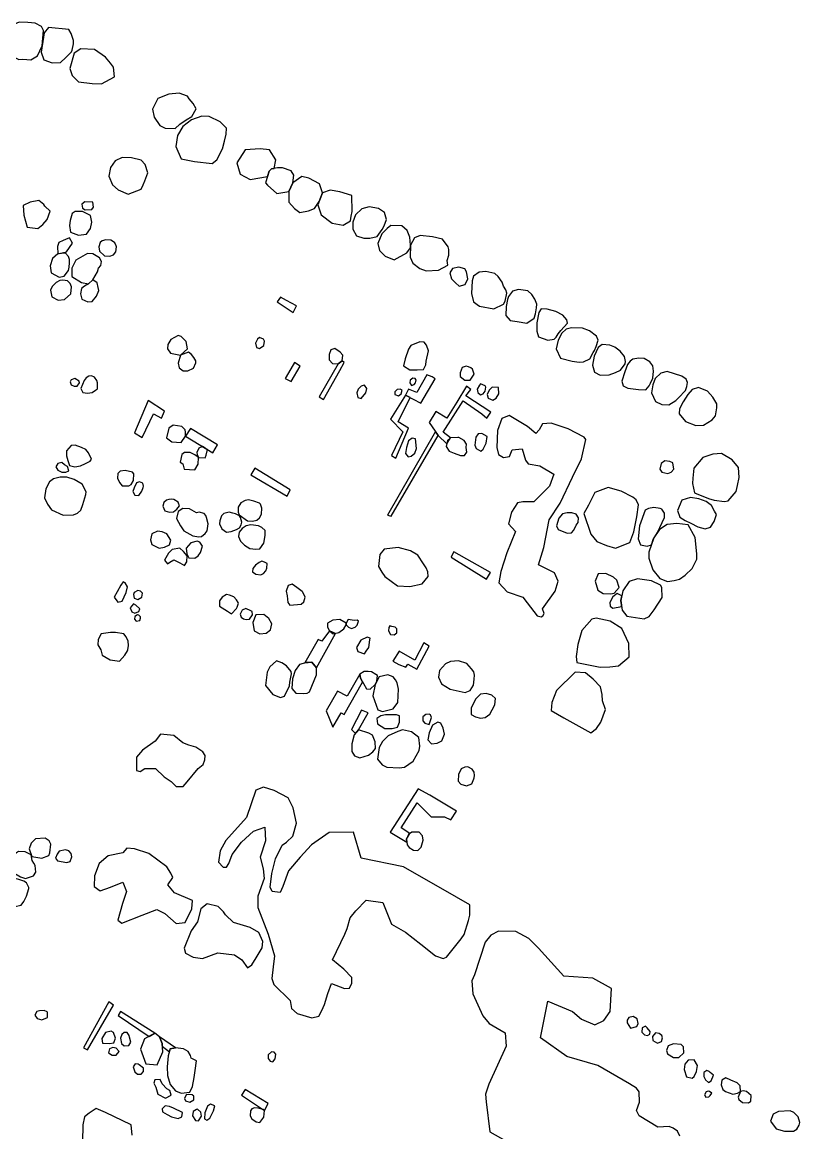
# Model space of a CAD drawing. Extents: x 154 to 1670, y 52 to 1730.
# Drawn here: x 1290 to 1655, y 737 to 1257 of the extents above; entities that cross this region are included whole.
import ezdxf

# ---------------------------------------------------------------- set-up
doc = ezdxf.new("R2010")
doc.units = 0

msp = doc.modelspace()

# ---------------------------------------------------------------- linework, layer by layer
at = {"layer": ''}
for points in [[(1297.537699, 1241.765353), (1299.713347, 1246.447988), (1300.294186, 1253.643597), (1299.477819, 1255.557768), (1296.389994, 1256.992898), (1293.080613, 1257.334215), (1288.9369, 1257.495892), (1284.908956, 1255.743397), (1281.677419, 1251.479924), (1281.098577, 1246.637609), (1282.908956, 1243.108667), (1288.7872, 1239.95697), (1290.621531, 1240.094695), (1294.368038, 1239.935014), (1297.537699, 1241.765353), (1297.537699, 1241.765353)], [(1308.397978, 1238.611661), (1310.811152, 1240.982918), (1313.523727, 1243.611661), (1313.763248, 1244.348188), (1314.40197, 1247.338207), (1314.38201, 1248.913058), (1313.308158, 1252.162559), (1312.23231, 1254.054774), (1302.785204, 1254.97693), (1300.691391, 1252.467948), (1300.032709, 1248.442), (1299.23231, 1243.400084), (1300.585603, 1239.911062), (1304.45187, 1238.394096), (1308.397978, 1238.611661), (1308.397978, 1238.611661)], [(1333.685403, 1231.903078), (1333.170433, 1236.465952), (1331.795184, 1238.320243), (1329.505763, 1241.052778), (1324.346082, 1244.661561), (1317.908956, 1245.044794), (1314.697379, 1242.952978), (1312.761252, 1235.799285), (1313.795184, 1232.449984), (1316.743288, 1229.479924), (1323.200373, 1228.719445), (1327.625523, 1228.657569), (1333.685403, 1231.903078), (1333.685403, 1231.903078)], [(1364.328118, 1209.743397), (1367.258258, 1211.735413), (1369.869036, 1213.368148), (1371.885004, 1216.855174), (1370.589595, 1219.388108), (1368.617539, 1221.539804), (1367.841092, 1222.837209), (1363.95686, 1224.254375), (1359.152469, 1223.697489), (1353.948876, 1221.727429), (1351.435902, 1216.785313), (1352.212349, 1212.978926), (1354.861052, 1209.030822), (1357.469834, 1207.795293), (1362.154465, 1207.691501), (1364.328118, 1209.743397), (1364.328118, 1209.743397)], [(1381.657459, 1192.935014), (1384.23231, 1198.134615), (1385.270234, 1201.741401), (1386.028717, 1204.968946), (1386.190393, 1207.799285), (1383.182409, 1210.871142), (1377.960852, 1213.344196), (1374.593587, 1213.445992), (1369.789196, 1211.675533), (1365.661451, 1208.627629), (1363.148477, 1204.463956), (1362.387998, 1199.162559), (1364.9369, 1193.519844), (1371.094585, 1192.142599), (1379.483807, 1191.220443), (1381.657459, 1192.935014), (1381.657459, 1192.935014)], [(1405.370034, 1185.168547), (1406.130513, 1187.619645), (1407.326122, 1188.755373), (1408.501771, 1188.954974), (1409.24229, 1192.958966), (1406.314146, 1197.645593), (1401.968836, 1198.124635), (1394.835104, 1197.631621), (1391.024725, 1191.553776), (1392.615543, 1186.192499), (1397.318138, 1183.719445), (1405.370034, 1185.168547), (1405.370034, 1185.168547)], [(1346.134505, 1179.200483), (1347.052669, 1181.272339), (1347.910952, 1183.166551), (1349.228318, 1186.851182), (1348.054665, 1190.739405), (1346.142489, 1192.873138), (1341.679415, 1193.990902), (1337.274226, 1194.132619), (1333.984805, 1192.519844), (1331.751272, 1189.332219), (1331.070633, 1185.306271), (1332.683407, 1181.320243), (1335.314146, 1178.94699), (1340.094585, 1176.811261), (1346.134505, 1179.200483), (1346.134505, 1179.200483)], [(1415.45187, 1178.188507), (1417.268238, 1182.252379), (1417.74728, 1185.801281), (1416.513747, 1187.795293), (1412.368038, 1189.172539), (1410.036701, 1189.232419), (1407.326122, 1188.755373), (1406.130513, 1187.619645), (1404.471831, 1182.220443), (1405.308158, 1181.182519), (1409.771232, 1177.214455), (1415.45187, 1178.188507), (1415.45187, 1178.188507)], [(1424.595583, 1169.07673), (1427.425922, 1170.130623), (1429.340094, 1172.978926), (1429.539695, 1173.477928), (1431.116541, 1177.463956), (1429.763248, 1181.709465), (1424.683407, 1184.42204), (1421.433906, 1185.100683), (1417.268238, 1182.252379), (1415.45187, 1178.188507), (1415.449874, 1173.146591), (1418.038697, 1170.174535), (1420.529715, 1168.360164), (1424.595583, 1169.07673), (1424.595583, 1169.07673)], [(1444.284206, 1164.38212), (1444.663447, 1166.553776), (1445.042689, 1168.825233), (1444.86704, 1176.240403), (1439.228318, 1177.93701), (1434.685403, 1178.717449), (1431.116541, 1177.463956), (1428.920932, 1171.942998), (1430.553667, 1167.258367), (1435.633507, 1163.250383), (1440.894984, 1162.310263), (1444.284206, 1164.38212), (1444.284206, 1164.38212)], [(1300.028717, 1162.621641), (1302.102569, 1165.072738), (1303.519735, 1168.958966), (1300.968836, 1171.212459), (1300.45187, 1172.028826), (1298.240294, 1173.962958), (1294.154465, 1173.108667), (1290.805164, 1171.595693), (1291.102569, 1167.110663), (1292.793188, 1161.449984), (1297.655463, 1160.869146), (1300.028717, 1162.621641), (1300.028717, 1162.621641)], [(1323.070633, 1169.705473), (1323.809156, 1170.761361), (1323.45187, 1173.192499), (1319.825124, 1173.354176), (1318.350074, 1172.178527), (1318.667439, 1170.366152), (1319.962848, 1169.487908), (1323.070633, 1169.705473), (1323.070633, 1169.705473)], [(1320.533707, 1158.06675), (1322.409954, 1160.717449), (1323.048677, 1163.787309), (1322.39199, 1166.895094), (1318.587599, 1168.731421), (1315.218337, 1168.833217), (1313.803168, 1167.89709), (1312.924924, 1164.489904), (1312.623527, 1162.196491), (1313.000773, 1159.068746), (1316.7872, 1157.631621), (1320.533707, 1158.06675), (1320.533707, 1158.06675)], [(1456.75726, 1157.080722), (1459.070633, 1160.248387), (1460.146481, 1162.102679), (1461.204365, 1165.010862), (1460.250274, 1168.340203), (1457.479815, 1170.134615), (1452.976821, 1170.994894), (1449.627519, 1169.958966), (1446.697379, 1167.170543), (1445.380014, 1163.803277), (1445.378018, 1160.416052), (1447.070633, 1157.286311), (1450.497779, 1156.228427), (1453.368038, 1156.226431), (1456.75726, 1157.080722), (1456.75726, 1157.080722)], [(1470.643487, 1149.442), (1472.340094, 1151.751381), (1472.340094, 1152.98691), (1472.142489, 1156.715453), (1470.809156, 1159.865154), (1468.397978, 1162.018846), (1463.196381, 1162.160563), (1461.44189, 1160.865154), (1458.908956, 1158.276331), (1457.172429, 1153.693497), (1457.869036, 1150.404076), (1460.477819, 1147.751381), (1464.823128, 1146.134615), (1470.643487, 1149.442), (1470.643487, 1149.442)], [(1307.715343, 1149.02683), (1311.142489, 1149.821241), (1314.014745, 1153.925034), (1312.581611, 1156.438008), (1311.723328, 1156.038806), (1309.571631, 1155.102679), (1307.637499, 1154.228427), (1306.998777, 1152.394096), (1307.056661, 1148.98691), (1307.715343, 1149.02683), (1307.715343, 1149.02683)], [(1485.547679, 1141.282319), (1489.952868, 1143.671541), (1489.535703, 1145.843198), (1490.314146, 1148.274335), (1490.336102, 1150.885114), (1490.016741, 1152.260363), (1487.427918, 1155.749385), (1482.705363, 1156.829225), (1476.94688, 1157.509864), (1474.294186, 1156.493896), (1472.340094, 1152.98691), (1472.276222, 1147.288307), (1473.43191, 1144.515852), (1476.819136, 1141.984914), (1479.72732, 1140.94699), (1485.547679, 1141.282319), (1485.547679, 1141.282319)], [(1333.264246, 1148.473936), (1334.24229, 1149.829225), (1334.641491, 1152.180523), (1334.501771, 1152.739405), (1333.825124, 1154.094695), (1332.689395, 1154.933018), (1331.992789, 1155.35218), (1329.661451, 1155.41206), (1327.82712, 1154.994894), (1326.968836, 1154.218447), (1326.290194, 1152.264355), (1326.629515, 1150.112659), (1328.898976, 1147.998886), (1331.39199, 1147.817249), (1333.264246, 1148.473936), (1333.264246, 1148.473936)], [(1310.080613, 1138.442), (1312.054665, 1141.150583), (1312.356062, 1142.665553), (1312.535703, 1144.719445), (1312.515743, 1146.272339), (1312.098577, 1147.667549), (1310.683407, 1149.184515), (1307.056661, 1148.98691), (1304.583607, 1146.715453), (1303.445882, 1143.308267), (1303.982809, 1140.058766), (1307.729316, 1137.964954), (1310.080613, 1138.442), (1310.080613, 1138.442)], [(1323.433906, 1136.741401), (1325.687399, 1140.445992), (1326.206361, 1142.160563), (1327.204365, 1143.515852), (1327.563647, 1145.268347), (1326.547679, 1147.042798), (1323.539695, 1148.978926), (1320.948876, 1148.998886), (1315.505763, 1145.952978), (1313.669435, 1142.166551), (1313.72732, 1138.240403), (1318.110553, 1135.507868), (1321.399974, 1134.909066), (1323.433906, 1136.741401), (1323.433906, 1136.741401)], [(1498.060653, 1134.539804), (1499.218337, 1137.168547), (1498.701371, 1140.537808), (1497.924924, 1141.833217), (1495.114545, 1142.631621), (1492.144485, 1142.116651), (1490.829116, 1140.042798), (1491.563647, 1137.272339), (1493.435902, 1135.398088), (1495.190393, 1133.823237), (1498.060653, 1134.539804), (1498.060653, 1134.539804)], [(1516.032709, 1125.282319), (1516.751272, 1126.697489), (1517.609555, 1130.424036), (1517.092589, 1132.098687), (1516.056661, 1133.793297), (1515.419934, 1135.665553), (1513.587599, 1138.218447), (1512.014745, 1139.753377), (1507.769236, 1140.653577), (1504.579615, 1140.356172), (1501.908956, 1138.404076), (1501.270234, 1136.192499), (1501.066641, 1130.252379), (1502.002769, 1126.406072), (1504.711351, 1124.45198), (1511.507759, 1123.192499), (1516.032709, 1125.282319), (1516.032709, 1125.282319)], [(1310.234306, 1127.440004), (1313.146481, 1130.128627), (1313.465842, 1133.378128), (1312.948876, 1135.052778), (1311.693387, 1136.188507), (1309.44189, 1136.567748), (1308.086601, 1136.410064), (1306.25227, 1135.493896), (1304.378018, 1133.621641), (1303.679415, 1131.94699), (1304.236302, 1128.779325), (1307.324126, 1127.262359), (1310.234306, 1127.440004), (1310.234306, 1127.440004)], [(1323.248278, 1126.497888), (1325.28221, 1129.126631), (1326.280214, 1131.717449), (1326.062649, 1133.132619), (1325.465842, 1135.264355), (1323.433906, 1136.741401), (1321.399974, 1134.909066), (1319.545683, 1133.813257), (1318.170433, 1132.617649), (1317.649475, 1130.106671), (1318.286202, 1127.715453), (1321.136501, 1126.418048), (1323.248278, 1126.497888), (1323.248278, 1126.497888)], [(1530.358058, 1118.757369), (1531.036701, 1120.791301), (1531.537699, 1123.559764), (1531.637499, 1125.354176), (1530.741292, 1127.627629), (1529.308158, 1129.919046), (1527.395982, 1131.613657), (1523.090593, 1132.254375), (1520.300174, 1131.358168), (1518.405962, 1128.909066), (1517.84708, 1127.453976), (1517.248278, 1124.206471), (1517.066641, 1120.060762), (1519.098577, 1117.727429), (1522.386002, 1117.208467), (1526.908956, 1116.348188), (1530.358058, 1118.757369), (1530.358058, 1118.757369)], [(1419.052669, 1124.533816), (1414.330114, 1127.008866), (1411.499775, 1128.543796), (1409.845084, 1126.37214), (1417.356062, 1121.485912), (1419.052669, 1124.533816), (1419.052669, 1124.533816)], [(1539.701371, 1108.98691), (1540.657459, 1109.823237), (1541.695383, 1111.438008), (1542.813148, 1113.030822), (1545.962848, 1116.457968), (1545.765244, 1118.052778), (1543.773228, 1120.126631), (1540.485803, 1121.941002), (1536.539695, 1122.941002), (1533.709355, 1123.180523), (1532.551671, 1121.348188), (1531.713347, 1116.565752), (1531.611551, 1112.679525), (1532.368038, 1110.08671), (1536.731312, 1108.489904), (1539.701371, 1108.98691), (1539.701371, 1108.98691)], [(1553.547679, 1098.278327), (1556.437898, 1099.671541), (1558.092589, 1102.619645), (1558.631511, 1103.555772), (1559.469834, 1105.469944), (1560.348078, 1108.398088), (1559.551671, 1110.3921), (1556.403966, 1112.785313), (1552.996781, 1114.022838), (1547.835104, 1114.224435), (1545.344086, 1113.547788), (1543.310154, 1111.715453), (1541.673427, 1108.408068), (1540.735304, 1104.42204), (1542.685403, 1100.03681), (1548.126521, 1098.539804), (1551.433906, 1098.198487), (1553.547679, 1098.278327), (1553.547679, 1098.278327)], [(1367.900972, 1104.41206), (1367.204365, 1107.759365), (1366.647479, 1108.497888), (1364.914944, 1110.172539), (1363.439894, 1110.651581), (1360.010753, 1108.839205), (1358.733308, 1106.487908), (1358.573627, 1104.436012), (1359.887, 1102.342199), (1364.631511, 1101.344196), (1367.900972, 1104.41206), (1367.900972, 1104.41206)], [(1403.675423, 1105.88711), (1404.036701, 1108.000882), (1403.537699, 1108.97693), (1401.605563, 1109.735413), (1400.647479, 1108.879126), (1399.811152, 1106.96695), (1400.168437, 1104.972938), (1401.663447, 1104.573736), (1403.675423, 1105.88711), (1403.675423, 1105.88711)], [(1440.324126, 1098.833217), (1440.763248, 1101.364156), (1439.489795, 1102.761361), (1436.978817, 1104.595693), (1435.104565, 1103.939006), (1434.226322, 1101.767349), (1434.286202, 1099.156571), (1435.859056, 1097.519844), (1438.429914, 1097.320243), (1440.324126, 1098.833217), (1440.324126, 1098.833217)], [(1478.447878, 1094.749385), (1479.585603, 1096.861162), (1479.705363, 1098.673537), (1480.785204, 1103.398088), (1479.948876, 1106.108667), (1478.833108, 1107.463956), (1476.781212, 1107.643597), (1472.495783, 1105.913058), (1471.457858, 1104.298287), (1469.881012, 1099.675533), (1469.202369, 1096.428028), (1472.130513, 1094.5917), (1475.517739, 1094.4919), (1478.447878, 1094.749385), (1478.447878, 1094.749385)], [(1565.481811, 1092.232419), (1568.551671, 1093.228427), (1570.885004, 1094.40208), (1572.998777, 1097.430024), (1573.198377, 1098.428028), (1572.761252, 1100.859166), (1570.749276, 1103.272339), (1568.258258, 1105.106671), (1565.869036, 1106.124635), (1562.260254, 1106.344196), (1560.326122, 1105.030822), (1558.45187, 1100.984914), (1557.811152, 1096.701481), (1558.687399, 1093.3921), (1561.276222, 1092.054774), (1565.481811, 1092.232419), (1565.481811, 1092.232419)], [(1368.074625, 1094.06675), (1370.707359, 1095.36216), (1371.843088, 1097.753377), (1371.785204, 1098.809265), (1370.908956, 1100.384116), (1369.693387, 1101.679525), (1368.338098, 1102.757369), (1364.631511, 1101.344196), (1363.433906, 1097.657569), (1364.010753, 1095.443996), (1365.902968, 1094.008866), (1368.074625, 1094.06675), (1368.074625, 1094.06675)], [(1439.286202, 1094.190503), (1441.380014, 1097.91705), (1440.324126, 1098.833217), (1438.429914, 1097.320243), (1429.553667, 1081.879126), (1431.705363, 1080.58172), (1439.286202, 1094.190503), (1439.286202, 1094.190503)], [(1584.294184, 1087.060762), (1584.892986, 1088.256371), (1586.088595, 1090.607669), (1586.270232, 1093.95697), (1585.992787, 1096.348188), (1584.637497, 1098.282319), (1581.948876, 1099.89709), (1579.378018, 1100.078726), (1576.667439, 1099.601681), (1575.409954, 1098.565752), (1574.134505, 1097.010862), (1572.81714, 1093.643597), (1571.539695, 1089.220443), (1572.136501, 1087.08671), (1574.248278, 1085.970942), (1579.330112, 1085.330223), (1582.699373, 1085.228427), (1584.294184, 1087.060762), (1584.294184, 1087.060762)], [(1420.771232, 1096.212459), (1418.102569, 1098.008866), (1415.170433, 1093.106671), (1413.633507, 1090.475932), (1416.483807, 1089.100683), (1420.771232, 1096.212459), (1420.771232, 1096.212459)], [(1502.324126, 1092.583716), (1501.427918, 1094.91705), (1500.751272, 1095.414056), (1499.555663, 1096.012858), (1498.559655, 1096.212459), (1496.605563, 1095.595693), (1495.667439, 1093.164555), (1495.627519, 1091.35218), (1497.819136, 1089.755373), (1500.409954, 1089.655573), (1502.324126, 1092.583716), (1502.324126, 1092.583716)], [(1596.847078, 1080.198487), (1597.982807, 1081.434016), (1601.391988, 1084.881122), (1601.970831, 1086.773337), (1602.252268, 1088.527828), (1601.635501, 1090.142599), (1599.561649, 1091.517848), (1596.154463, 1092.675533), (1592.727318, 1093.733417), (1589.697377, 1092.978926), (1587.106559, 1090.487908), (1586.068635, 1087.577728), (1585.447876, 1083.791301), (1587.200371, 1079.685513), (1590.188395, 1078.288307), (1593.557657, 1078.188507), (1596.847078, 1080.198487), (1596.847078, 1080.198487)], [(1316.152469, 1086.919046), (1317.170433, 1088.434016), (1317.070633, 1089.250383), (1315.078617, 1090.527828), (1313.384006, 1089.931022), (1312.924924, 1088.972938), (1313.384006, 1087.477928), (1314.81714, 1086.839205), (1316.152469, 1086.919046), (1316.152469, 1086.919046)], [(1323.206361, 1083.964954), (1324.721332, 1085.020842), (1325.659455, 1085.699485), (1325.621531, 1088.487908), (1325.34209, 1089.605673), (1324.326122, 1091.040802), (1322.912948, 1091.759365), (1321.575623, 1091.599685), (1320.419934, 1090.723437), (1319.503767, 1089.607669), (1317.90696, 1085.761361), (1318.743288, 1083.929026), (1321.014745, 1083.547788), (1323.206361, 1083.964954), (1323.206361, 1083.964954)], [(1483.90696, 1090.36216), (1482.611551, 1091.278327), (1480.062649, 1092.236411), (1475.453866, 1083.968946), (1471.507759, 1085.483916), (1470.032709, 1082.655573), (1477.284206, 1078.964954), (1483.90696, 1090.36216), (1483.90696, 1090.36216)], [(1474.140493, 1087.595693), (1474.8371, 1088.41206), (1475.118537, 1089.747389), (1474.579615, 1090.465952), (1473.563647, 1090.585712), (1472.228318, 1089.649585), (1472.048677, 1088.374136), (1472.845084, 1087.258367), (1474.140493, 1087.595693), (1474.140493, 1087.595693)], [(1451.457858, 1083.801281), (1451.95686, 1085.773337), (1450.801172, 1087.328227), (1450.264246, 1087.268347), (1449.226322, 1086.871142), (1447.871032, 1085.416052), (1447.33211, 1083.703477), (1447.749276, 1081.509864), (1449.224326, 1081.030822), (1451.457858, 1083.801281), (1451.457858, 1083.801281)], [(1468.018737, 1083.294295), (1468.457858, 1085.02683), (1467.521731, 1085.485912), (1466.166441, 1085.248387), (1465.070633, 1084.172539), (1465.068637, 1082.95697), (1466.783208, 1082.418048), (1468.018737, 1083.294295), (1468.018737, 1083.294295)], [(1491.108557, 1062.693497), (1487.721332, 1065.326231), (1497.076621, 1080.010862), (1505.920932, 1073.88711), (1508.192389, 1071.853178), (1510.066641, 1074.643597), (1498.43191, 1082.302279), (1500.685403, 1085.390104), (1498.613547, 1086.905074), (1494.066641, 1079.334215), (1489.457858, 1071.942998), (1484.358058, 1075.034814), (1481.106561, 1069.875134), (1485.447878, 1063.713457), (1489.43191, 1059.925034), (1491.108557, 1062.693497), (1491.108557, 1062.693497)], [(1506.503767, 1083.214455), (1507.481811, 1084.589704), (1507.661451, 1086.442), (1507.443886, 1087.020842), (1505.192389, 1088.018846), (1504.793188, 1087.340203), (1503.675423, 1085.487908), (1503.952868, 1083.933018), (1505.188397, 1082.797289), (1506.503767, 1083.214455), (1506.503767, 1083.214455)], [(1512.561651, 1081.338207), (1513.839096, 1083.250383), (1513.601571, 1086.260363), (1510.731312, 1086.342199), (1509.336102, 1085.06675), (1508.358058, 1082.915054), (1508.795184, 1081.260363), (1510.96684, 1080.36216), (1512.561651, 1081.338207), (1512.561651, 1081.338207)], [(1609.795182, 1068.533816), (1613.803166, 1071.082718), (1615.318136, 1072.935014), (1616.036699, 1076.781321), (1615.998775, 1078.615653), (1614.106559, 1081.705473), (1611.677417, 1084.555772), (1607.352068, 1086.332219), (1604.521729, 1085.278327), (1602.387996, 1082.94699), (1600.194383, 1079.499884), (1598.537697, 1076.192499), (1598.397976, 1073.881122), (1601.30616, 1070.312259), (1606.148475, 1068.515852), (1609.795182, 1068.533816), (1609.795182, 1068.533816)], [(1351.940892, 1073.92703), (1355.707359, 1071.831221), (1357.024725, 1075.218447), (1349.493787, 1080.106671), (1342.988797, 1065.042798), (1346.573627, 1062.84719), (1351.940892, 1073.92703), (1351.940892, 1073.92703)], [(1471.539695, 1067.208467), (1466.677419, 1070.240403), (1472.204365, 1081.557768), (1470.032709, 1082.655573), (1462.990793, 1071.438008), (1468.76724, 1065.475932), (1463.559655, 1054.378128), (1465.491791, 1053.200483), (1471.539695, 1067.208467), (1471.539695, 1067.208467)], [(1534.493787, 979.164555), (1535.012749, 980.360164), (1534.236302, 982.533816), (1540.238298, 990.861162), (1541.655463, 995.523836), (1539.845084, 999.37214), (1532.471831, 1003.142599), (1534.888996, 1011.332219), (1537.405962, 1024.206471), (1542.611551, 1032.074734), (1548.298178, 1044.210463), (1552.547679, 1052.89709), (1554.685403, 1061.845194), (1553.789196, 1063.000882), (1546.316142, 1066.831221), (1538.346082, 1069.525832), (1534.360054, 1069.230423), (1532.743288, 1066.440004), (1531.228318, 1064.667549), (1527.304166, 1068.01685), (1518.717339, 1073.124635), (1515.188397, 1071.671541), (1513.23231, 1066.090702), (1512.888996, 1058.138607), (1513.665443, 1054.851182), (1515.976821, 1053.414056), (1518.7872, 1053.871142), (1520.122529, 1056.978926), (1524.7872, 1057.575732), (1526.338098, 1052.252379), (1527.633507, 1050.517848), (1533.074625, 1049.479924), (1539.609555, 1045.689505), (1537.573627, 1039.990902), (1530.294186, 1032.639605), (1525.052669, 1032.601681), (1522.601571, 1032.144595), (1519.689395, 1027.801281), (1518.29219, 1022.342199), (1521.637499, 1018.773337), (1517.627519, 1008.789305), (1514.813148, 999.982918), (1513.793188, 994.721441), (1517.79718, 990.493896), (1525.090593, 987.919046), (1527.162449, 985.306271), (1531.823128, 979.286311), (1533.715343, 978.727429), (1534.493787, 979.164555), (1534.493787, 979.164555)], [(1366.902968, 1063.396092), (1366.885004, 1065.308267), (1366.745284, 1066.386112), (1365.25227, 1067.921042), (1361.226322, 1068.659565), (1359.092589, 1067.206471), (1358.074625, 1062.723437), (1360.543687, 1060.807269), (1364.908956, 1060.428028), (1366.902968, 1063.396092), (1366.902968, 1063.396092)], [(1381.968836, 1059.322239), (1369.256262, 1067.080722), (1366.902968, 1063.396092), (1379.695383, 1055.675533), (1381.968836, 1059.322239), (1381.968836, 1059.322239)], [(1485.447878, 1063.713457), (1484.114545, 1065.607669), (1461.613547, 1026.396092), (1463.286202, 1025.93701), (1485.447878, 1063.713457), (1485.447878, 1063.713457)], [(1472.76724, 1054.114655), (1474.38201, 1055.527828), (1475.180413, 1057.719445), (1474.705363, 1062.164555), (1473.230314, 1062.563756), (1471.475823, 1061.270343), (1470.537699, 1058.080722), (1470.058657, 1055.290303), (1471.37203, 1053.715453), (1472.76724, 1054.114655), (1472.76724, 1054.114655)], [(1497.661451, 1054.459964), (1498.75726, 1055.974934), (1498.519735, 1058.106671), (1498.659455, 1059.641601), (1497.543687, 1061.356172), (1495.034705, 1062.751381), (1494.535703, 1062.851182), (1491.108557, 1062.693497), (1489.691391, 1061.340203), (1489.192389, 1058.569744), (1490.505763, 1056.475932), (1492.91694, 1055.537808), (1495.80716, 1054.322239), (1497.661451, 1054.459964), (1497.661451, 1054.459964)], [(1506.551671, 1057.386112), (1507.92692, 1060.234415), (1508.387998, 1063.264355), (1505.8371, 1064.759365), (1504.202369, 1064.48192), (1503.106561, 1062.98691), (1502.565643, 1059.180523), (1503.202369, 1057.645593), (1505.314146, 1056.430024), (1506.551671, 1057.386112), (1506.551671, 1057.386112)], [(1317.749276, 1049.569744), (1320.040693, 1050.563756), (1322.214345, 1051.759365), (1322.833108, 1052.675533), (1321.417938, 1055.585712), (1320.284206, 1057.120643), (1318.152469, 1058.178527), (1315.24229, 1059.216451), (1313.368038, 1058.998886), (1311.194385, 1056.507868), (1311.134505, 1054.176531), (1311.711351, 1051.962958), (1312.547679, 1049.691501), (1315.038697, 1049.092699), (1317.749276, 1049.569744), (1317.749276, 1049.569744)], [(1376.645483, 1054.50188), (1377.224326, 1057.152579), (1376.088597, 1057.851182), (1374.853068, 1058.587708), (1373.218337, 1057.751381), (1372.300174, 1055.839205), (1372.419934, 1054.783317), (1373.036701, 1053.507868), (1376.106561, 1053.226431), (1376.645483, 1054.50188), (1376.645483, 1054.50188)], [(1372.855064, 1050.398088), (1373.036701, 1053.507868), (1371.264246, 1054.663557), (1369.132509, 1055.721441), (1366.541691, 1055.823237), (1365.204365, 1054.807269), (1364.386002, 1051.318247), (1365.641491, 1050.46196), (1366.238298, 1047.970942), (1371.240294, 1047.687509), (1372.855064, 1050.398088), (1372.855064, 1050.398088)], [(1594.657457, 1046.557768), (1595.833106, 1047.972938), (1595.39598, 1050.923038), (1593.94089, 1051.50188), (1591.709353, 1051.960962), (1589.855062, 1050.685513), (1589.29618, 1047.935014), (1590.292188, 1046.519844), (1593.062647, 1046.020842), (1594.657457, 1046.557768), (1594.657457, 1046.557768)], [(1621.25626, 1033.070742), (1625.046679, 1037.573736), (1625.705361, 1040.304275), (1626.503765, 1044.050782), (1626.108555, 1048.813257), (1623.260252, 1052.284315), (1618.158455, 1055.256371), (1614.192387, 1055.038806), (1609.427916, 1053.426032), (1605.240292, 1048.406072), (1604.799174, 1043.803277), (1604.619533, 1041.232419), (1605.533705, 1036.88711), (1612.108555, 1034.292299), (1614.819134, 1033.473936), (1619.641489, 1032.893098), (1621.25626, 1033.070742), (1621.25626, 1033.070742)], [(1312.186401, 1047.120643), (1311.669435, 1049.234415), (1310.274226, 1050.030822), (1308.900972, 1051.028826), (1307.106561, 1050.711461), (1306.228318, 1049.05677), (1307.124525, 1047.48192), (1309.016741, 1046.563756), (1310.851072, 1046.523836), (1312.186401, 1047.120643), (1312.186401, 1047.120643)], [(1341.539695, 1040.84719), (1342.537699, 1042.741401), (1342.659455, 1045.849186), (1342.122529, 1046.567748), (1338.633507, 1047.386112), (1336.30217, 1047.088706), (1335.206361, 1046.012858), (1335.064645, 1043.681521), (1335.960852, 1041.667549), (1337.216341, 1040.192499), (1340.344086, 1040.150583), (1341.539695, 1040.84719), (1341.539695, 1040.84719)], [(1416.038697, 1038.358168), (1399.42193, 1048.37214), (1397.625523, 1045.284315), (1414.621531, 1035.250383), (1416.038697, 1038.358168), (1416.038697, 1038.358168)], [(1314.387998, 1026.53182), (1316.38201, 1027.348188), (1317.81714, 1028.781321), (1318.795184, 1031.43202), (1320.29219, 1036.094695), (1320.314146, 1037.390104), (1318.44189, 1040.998886), (1314.715343, 1043.172539), (1311.268238, 1044.150583), (1308.138497, 1044.192499), (1305.130513, 1043.517848), (1303.176421, 1042.102679), (1301.539695, 1038.795293), (1300.898976, 1034.489904), (1302.214345, 1031.599685), (1304.166441, 1028.929026), (1309.645483, 1026.394096), (1314.387998, 1026.53182), (1314.387998, 1026.53182)], [(1346.521731, 1037.635613), (1347.060653, 1039.350184), (1347.300174, 1040.08671), (1346.902968, 1041.48192), (1345.447878, 1042.040802), (1344.032709, 1041.543796), (1342.835104, 1039.192499), (1342.316142, 1037.479924), (1343.192389, 1035.805273), (1344.986801, 1035.683517), (1346.521731, 1037.635613), (1346.521731, 1037.635613)], [(1575.288196, 1013.663557), (1577.144483, 1018.625633), (1578.521729, 1025.639605), (1579.262248, 1031.220443), (1578.188395, 1033.611661), (1576.633505, 1034.889106), (1571.194383, 1037.601681), (1565.036699, 1039.318247), (1558.81714, 1037.048786), (1555.845084, 1031.152579), (1553.709355, 1027.166551), (1556.974823, 1017.579724), (1559.803166, 1014.048786), (1564.36604, 1012.134615), (1568.569633, 1010.99689), (1575.288196, 1013.663557), (1575.288196, 1013.663557)], [(1361.264246, 1027.903078), (1362.938896, 1029.296291), (1364.056661, 1030.811261), (1363.619535, 1032.106671), (1363.459854, 1032.585712), (1361.527719, 1033.761361), (1360.25227, 1033.942998), (1359.174425, 1033.743397), (1358.078617, 1033.523836), (1356.723328, 1032.430024), (1356.344086, 1030.675533), (1357.278218, 1028.48192), (1359.491791, 1027.743397), (1361.264246, 1027.903078), (1361.264246, 1027.903078)], [(1400.445882, 1024.07673), (1401.641491, 1025.212459), (1402.599575, 1026.845194), (1402.661451, 1029.695493), (1402.104565, 1031.549784), (1401.665443, 1031.98691), (1398.994785, 1032.984914), (1396.503767, 1033.605673), (1394.888996, 1033.326231), (1392.8371, 1032.272339), (1391.699375, 1030.158567), (1391.559655, 1027.84719), (1392.076621, 1026.51186), (1396.020733, 1023.779325), (1398.35207, 1023.639605), (1400.445882, 1024.07673), (1400.445882, 1024.07673)], [(1613.118535, 1020.859166), (1614.795182, 1023.388108), (1615.813146, 1026.657569), (1614.857058, 1028.332219), (1613.503765, 1030.962958), (1611.032707, 1032.85717), (1607.625521, 1034.094695), (1603.599573, 1034.755373), (1599.673425, 1033.42204), (1597.537697, 1028.639605), (1598.691389, 1025.449984), (1601.242288, 1023.875134), (1603.873026, 1022.717449), (1607.160451, 1020.980922), (1610.607557, 1020.002878), (1613.118535, 1020.859166), (1613.118535, 1020.859166)], [(1374.43191, 1016.356172), (1376.128517, 1017.751381), (1377.104565, 1019.104675), (1377.625523, 1022.394096), (1376.829116, 1025.344196), (1376.41195, 1026.220443), (1375.653467, 1027.158567), (1373.42193, 1027.797289), (1372.066641, 1027.557768), (1368.799176, 1029.374136), (1365.709355, 1029.593697), (1363.477819, 1028.140603), (1362.79718, 1024.893098), (1364.529715, 1021.483916), (1366.102569, 1019.050782), (1370.328118, 1016.697489), (1373.116541, 1016.298287), (1374.43191, 1016.356172), (1374.43191, 1016.356172)], [(1388.346082, 1018.681521), (1390.89698, 1019.715453), (1392.29219, 1020.473936), (1393.010753, 1021.86715), (1393.370034, 1023.102679), (1392.673427, 1025.256371), (1392.236302, 1026.052778), (1390.34209, 1027.050782), (1389.106561, 1027.390104), (1387.354066, 1027.749385), (1384.881012, 1027.152579), (1383.805164, 1026.156571), (1383.026721, 1023.705473), (1382.92692, 1022.410064), (1383.900972, 1019.958966), (1386.212349, 1018.503876), (1388.346082, 1018.681521), (1388.346082, 1018.681521)], [(1547.94688, 1018.180523), (1549.042689, 1019.336211), (1550.000773, 1021.747389), (1550.976821, 1022.942998), (1551.198377, 1025.234415), (1550.142489, 1026.849186), (1547.970833, 1027.487908), (1545.89698, 1027.569744), (1543.685403, 1027.072738), (1541.970833, 1025.080722), (1540.932908, 1021.374136), (1541.709355, 1019.659565), (1545.813148, 1018.002878), (1547.94688, 1018.180523), (1547.94688, 1018.180523)], [(1585.352068, 1012.50188), (1586.250272, 1015.072738), (1588.164443, 1018.240403), (1590.439892, 1022.903078), (1591.457856, 1025.294295), (1591.437896, 1027.306271), (1590.264244, 1029.300283), (1589.525721, 1029.539804), (1586.477817, 1030.000882), (1584.044683, 1029.563756), (1582.370032, 1028.687509), (1579.735302, 1021.414056), (1579.214343, 1015.256371), (1580.310152, 1012.503876), (1583.298176, 1011.885114), (1585.352068, 1012.50188), (1585.352068, 1012.50188)], [(1401.713347, 1010.583716), (1403.669435, 1013.212459), (1404.328118, 1016.819245), (1404.348078, 1017.338207), (1404.210353, 1019.190503), (1402.795184, 1020.707469), (1401.122529, 1021.485912), (1397.555663, 1021.885114), (1395.36205, 1021.388108), (1393.547679, 1020.212459), (1392.132509, 1018.420044), (1391.791192, 1016.388108), (1392.647479, 1014.214455), (1394.519735, 1012.340203), (1397.070633, 1010.845194), (1399.861052, 1010.443996), (1401.713347, 1010.583716), (1401.713347, 1010.583716)], [(1596.066639, 995.775333), (1598.557657, 996.47194), (1601.128515, 998.364156), (1604.459852, 1001.41206), (1606.593585, 1005.835213), (1606.575621, 1008.266351), (1605.92093, 1015.958966), (1602.555661, 1021.861162), (1597.216339, 1022.46196), (1592.691389, 1022.104675), (1589.162447, 1019.715453), (1586.529713, 1015.849186), (1584.134503, 1009.034814), (1584.152467, 1006.184515), (1586.082607, 1000.823237), (1589.290192, 996.675533), (1592.916938, 995.318247), (1596.066639, 995.775333), (1596.066639, 995.775333)], [(1357.110553, 1011.442), (1359.364046, 1012.557768), (1360.082609, 1014.749385), (1358.250274, 1017.739405), (1356.078617, 1018.557768), (1353.7872, 1018.859166), (1351.174425, 1017.663557), (1350.595583, 1014.893098), (1351.112549, 1012.701481), (1354.659455, 1010.925034), (1357.110553, 1011.442), (1357.110553, 1011.442)], [(1367.531711, 1004.56176), (1367.791192, 1007.3921), (1365.938896, 1009.426032), (1364.326122, 1010.901082), (1360.637499, 1010.364156), (1358.982809, 1008.631621), (1357.148477, 1005.344196), (1358.541691, 1003.669545), (1359.639495, 1004.306271), (1361.45187, 1005.50188), (1364.28221, 1004.024834), (1366.393986, 1002.807269), (1367.531711, 1004.56176), (1367.531711, 1004.56176)], [(1372.912948, 1007.368148), (1374.030713, 1008.962958), (1374.908956, 1011.911062), (1373.633507, 1013.745393), (1372.437898, 1014.264355), (1369.409954, 1013.489904), (1367.294186, 1010.899086), (1367.513747, 1008.228427), (1368.527719, 1006.374136), (1371.378018, 1006.214455), (1372.912948, 1007.368148), (1372.912948, 1007.368148)], [(1477.819136, 994.180523), (1480.711351, 997.587708), (1480.591591, 999.799285), (1479.77722, 1001.793297), (1478.581611, 1003.527828), (1475.853068, 1007.615653), (1472.366042, 1009.649585), (1466.687399, 1011.266351), (1460.070633, 1010.473936), (1458.074625, 1007.942998), (1457.415942, 1002.342199), (1458.948876, 999.671541), (1460.36205, 997.717449), (1466.260254, 993.350184), (1472.158457, 992.909066), (1477.819136, 994.180523), (1477.819136, 994.180523)], [(1403.521731, 999.142599), (1404.639495, 1000.396092), (1404.998777, 1001.631621), (1405.158457, 1003.685513), (1404.002769, 1004.443996), (1402.76724, 1004.783317), (1401.43191, 1004.204475), (1399.697379, 1002.990902), (1398.581611, 1001.396092), (1398.340094, 999.881122), (1399.934904, 998.765353), (1402.226322, 998.445992), (1403.521731, 999.142599), (1403.521731, 999.142599)], [(1509.948876, 999.525832), (1492.795184, 1009.200483), (1492.156461, 1008.164555), (1491.417938, 1006.749385), (1508.074625, 996.438008), (1509.948876, 999.525832), (1509.948876, 999.525832)], [(1337.288198, 986.080722), (1339.082609, 990.146591), (1339.821132, 992.85717), (1338.72732, 994.751381), (1337.771232, 995.208467), (1336.633507, 993.535812), (1334.958856, 990.487908), (1333.46185, 987.93701), (1335.274226, 985.623637), (1337.288198, 986.080722), (1337.288198, 986.080722)], [(1567.92093, 989.911062), (1570.274224, 992.459964), (1569.100571, 995.889106), (1567.605561, 997.424036), (1564.040691, 999.120643), (1560.332108, 998.843198), (1558.934902, 995.495892), (1560.228316, 991.288307), (1562.799174, 989.693497), (1566.36604, 989.53182), (1567.92093, 989.911062), (1567.92093, 989.911062)], [(1584.278216, 978.960962), (1586.691389, 982.108667), (1590.322128, 987.865154), (1590.264244, 992.569744), (1589.607557, 993.565752), (1585.324124, 995.601681), (1578.767238, 996.621641), (1574.938894, 995.328227), (1571.928914, 990.925034), (1570.988795, 986.440004), (1571.603565, 981.87713), (1573.875022, 979.064754), (1581.966838, 977.885114), (1584.278216, 978.960962), (1584.278216, 978.960962)], [(1346.515743, 987.970942), (1346.75726, 989.923038), (1345.898976, 990.801281), (1344.663447, 991.140603), (1342.811152, 990.224435), (1342.511751, 989.248387), (1342.849076, 987.513856), (1344.561651, 986.895094), (1346.515743, 987.970942), (1346.515743, 987.970942)], [(1390.91694, 982.645593), (1391.236302, 983.364156), (1391.755264, 985.216451), (1391.637499, 985.515852), (1390.861052, 986.711461), (1389.585603, 988.128627), (1387.633507, 988.865154), (1386.138497, 989.186511), (1384.164445, 988.030822), (1382.92692, 986.298287), (1382.90696, 983.687509), (1386.571631, 981.3921), (1388.545683, 980.176531), (1390.91694, 982.645593), (1390.91694, 982.645593)], [(1421.212349, 984.623637), (1422.429914, 985.839205), (1423.068637, 988.050782), (1421.892988, 990.364156), (1421.673427, 990.58172), (1419.184405, 992.497888), (1416.892988, 994.012858), (1415.138497, 993.515852), (1414.140493, 990.845194), (1414.617539, 988.613657), (1414.954864, 985.503876), (1415.811152, 984.268347), (1421.212349, 984.623637), (1421.212349, 984.623637)], [(1571.36604, 983.569744), (1571.26624, 984.388108), (1570.988795, 986.440004), (1571.447876, 988.613657), (1569.27622, 989.669545), (1567.202367, 988.096691), (1565.807158, 985.525832), (1565.964842, 983.753377), (1567.320132, 982.775333), (1571.36604, 983.569744), (1571.36604, 983.569744)], [(1345.058657, 981.314255), (1345.557659, 982.509864), (1343.643487, 984.204475), (1342.487799, 984.883118), (1340.932908, 982.950982), (1341.709355, 981.136611), (1343.124525, 980.398088), (1345.058657, 981.314255), (1345.058657, 981.314255)], [(1345.473827, 976.968946), (1345.892988, 978.184515), (1345.833108, 978.723437), (1345.136501, 979.559764), (1344.399974, 979.719445), (1343.162449, 978.843198), (1342.982809, 977.587708), (1343.759256, 976.711461), (1345.473827, 976.968946), (1345.473827, 976.968946)], [(1397.014745, 977.719445), (1398.389994, 979.693497), (1398.132509, 981.306271), (1397.633507, 981.505872), (1395.182409, 982.703477), (1393.547679, 981.92703), (1392.551671, 980.034814), (1393.028717, 978.639605), (1394.164445, 977.781321), (1395.399974, 977.442), (1397.014745, 977.719445), (1397.014745, 977.719445)], [(1404.783208, 971.038806), (1406.77722, 972.713457), (1407.356062, 975.463956), (1406.042689, 977.915054), (1403.671431, 979.889106), (1399.964844, 979.711461), (1398.507759, 976.104675), (1399.104565, 972.238407), (1401.853068, 970.781321), (1404.783208, 971.038806), (1404.783208, 971.038806)], [(1438.865044, 971.38212), (1441.236302, 973.154575), (1442.234306, 975.02683), (1442.214345, 975.803277), (1439.266242, 977.479924), (1436.076621, 977.262359), (1433.485803, 975.729425), (1433.543687, 973.875134), (1434.399974, 972.140603), (1436.192389, 970.725433), (1438.865044, 971.38212), (1438.865044, 971.38212)], [(1446.437898, 973.869146), (1447.376022, 974.785313), (1448.034705, 976.737409), (1447.338098, 977.116651), (1445.962848, 977.03681), (1443.172429, 977.438008), (1442.214345, 975.803277), (1442.234306, 975.02683), (1443.389994, 973.909066), (1444.825124, 973.252379), (1446.437898, 973.869146), (1446.437898, 973.869146)], [(1466.028717, 971.268347), (1465.970833, 973.100683), (1465.172429, 973.879126), (1463.679415, 974.278327), (1462.681411, 974.477928), (1462.204365, 973.801281), (1462.042689, 972.266351), (1462.978817, 970.51186), (1464.773228, 970.312259), (1466.028717, 971.268347), (1466.028717, 971.268347)], [(1565.87103, 955.35218), (1569.857058, 955.729425), (1574.94089, 960.050782), (1574.845082, 966.270343), (1571.539693, 973.286311), (1566.000771, 976.717449), (1559.525721, 978.156571), (1557.352068, 977.737409), (1552.765242, 972.300283), (1550.928914, 965.763357), (1550.028715, 960.222439), (1550.44588, 957.274335), (1561.386, 955.154575), (1565.87103, 955.35218), (1565.87103, 955.35218)], [(1338.449874, 960.749385), (1339.74728, 962.741401), (1339.92692, 963.220443), (1340.266242, 965.252379), (1340.108557, 967.366152), (1339.132509, 969.400084), (1338.096581, 970.735413), (1334.050673, 971.334215), (1331.719335, 971.376132), (1327.393986, 970.721441), (1325.978817, 968.150583), (1325.79718, 965.579724), (1327.230314, 963.266351), (1327.94688, 960.855174), (1331.633507, 958.52184), (1335.95686, 957.980922), (1338.449874, 960.749385), (1338.449874, 960.749385)], [(1437.190393, 970.962958), (1434.399974, 972.140603), (1430.791192, 967.420044), (1429.096581, 968.116651), (1422.912948, 957.138607), (1426.102569, 957.495892), (1428.33211, 954.865154), (1437.190393, 970.962958), (1437.190393, 970.962958)], [(1451.615543, 962.585712), (1452.871032, 964.457968), (1453.41195, 967.984914), (1453.571631, 968.743397), (1452.116541, 969.302279), (1449.106561, 967.849186), (1447.172429, 964.42204), (1447.669435, 962.567748), (1450.81714, 961.390104), (1451.615543, 962.585712), (1451.615543, 962.585712)], [(1481.092589, 965.020842), (1478.641491, 966.577728), (1474.491791, 958.487908), (1467.160453, 962.617649), (1464.188397, 958.014854), (1466.898976, 956.400084), (1470.306162, 955.182519), (1471.202369, 956.555772), (1475.427918, 954.182519), (1481.092589, 965.020842), (1481.092589, 965.020842)], [(1413.397978, 941.557768), (1415.673427, 946.360164), (1415.853068, 948.134615), (1416.631511, 952.100683), (1416.513747, 953.176531), (1414.34209, 955.709465), (1412.030713, 957.164555), (1409.619535, 958.182519), (1406.429914, 955.374136), (1405.25227, 952.743397), (1404.43191, 946.645593), (1407.85706, 942.278327), (1411.503767, 940.901082), (1413.397978, 941.557768), (1413.397978, 941.557768)], [(1500.453866, 944.244395), (1502.010753, 946.715453), (1502.290194, 949.565752), (1502.491791, 951.358168), (1502.052669, 953.012858), (1500.938896, 954.368148), (1498.84708, 956.821241), (1494.920932, 958.078726), (1491.094585, 957.741401), (1488.781212, 956.667549), (1486.050673, 953.579724), (1485.549675, 950.509864), (1486.902968, 947.340203), (1491.088597, 944.90707), (1498.082609, 943.348188), (1500.453866, 944.244395), (1500.453866, 944.244395)], [(1423.920932, 942.909066), (1425.098577, 943.605673), (1428.330114, 951.555772), (1428.33211, 954.06675), (1428.33211, 954.865154), (1426.102569, 957.495892), (1423.729316, 957.398088), (1422.034705, 956.881122), (1420.44189, 956.344196), (1418.326122, 953.653577), (1417.148477, 949.707469), (1416.7872, 945.084714), (1418.719335, 943.030822), (1422.048677, 942.769345), (1423.920932, 942.909066), (1423.920932, 942.909066)], [(1455.853068, 946.99689), (1456.629515, 948.53182), (1456.890992, 951.242399), (1456.114545, 951.721441), (1454.080613, 952.95697), (1452.547679, 953.178527), (1450.713347, 953.198487), (1448.619535, 951.905074), (1448.918936, 950.010862), (1450.31215, 947.459964), (1451.725324, 945.06675), (1453.499775, 944.787309), (1455.853068, 946.99689), (1455.853068, 946.99689)], [(1559.657457, 926.455972), (1561.671429, 929.426032), (1563.847078, 935.244395), (1562.493785, 939.390104), (1562.31614, 942.300283), (1561.501769, 945.86715), (1558.074623, 949.535812), (1554.529713, 952.547788), (1549.607557, 952.789305), (1540.932906, 944.164555), (1538.737298, 938.625633), (1538.35606, 934.779325), (1544.294184, 931.447988), (1557.026719, 924.306271), (1559.657457, 926.455972), (1559.657457, 926.455972)], [(1439.861052, 933.793297), (1441.296182, 933.014854), (1449.912948, 948.176531), (1448.918936, 950.010862), (1448.619535, 951.905074), (1442.795184, 941.543796), (1438.152469, 943.97693), (1432.887, 934.633617), (1436.010753, 926.978926), (1439.861052, 933.793297), (1439.861052, 933.793297)], [(1464.276222, 935.673537), (1466.529715, 938.52184), (1466.813148, 944.779325), (1466.096581, 947.749385), (1465.439894, 949.184515), (1464.244286, 950.56176), (1461.853068, 951.597689), (1457.74728, 950.703477), (1455.853068, 946.99689), (1454.833108, 941.737409), (1457.122529, 935.158567), (1459.314146, 934.360164), (1464.276222, 935.673537), (1464.276222, 935.673537)], [(1507.423926, 931.625633), (1509.657459, 933.078726), (1510.713347, 935.210463), (1511.990793, 937.58172), (1512.230314, 940.41206), (1510.617539, 942.08671), (1507.887, 942.845194), (1505.196381, 942.447988), (1503.022729, 940.376132), (1500.908956, 936.112659), (1500.92692, 932.925034), (1502.819136, 931.807269), (1505.270234, 931.288307), (1507.423926, 931.625633), (1507.423926, 931.625633)], [(1448.048677, 925.855174), (1452.597579, 933.805273), (1449.447878, 935.062758), (1444.759256, 925.93701), (1446.613547, 924.122639), (1448.048677, 925.855174), (1448.048677, 925.855174)], [(1466.384006, 926.982918), (1467.32213, 929.394096), (1467.264246, 932.384116), (1465.789196, 932.883118), (1460.647479, 932.785313), (1458.455862, 932.368148), (1456.641491, 931.172539), (1456.879016, 928.52184), (1460.366042, 926.467948), (1463.773228, 926.465952), (1466.384006, 926.982918), (1466.384006, 926.982918)], [(1482.192389, 931.597689), (1481.853068, 932.833217), (1481.116541, 933.072738), (1479.541691, 932.974934), (1478.246282, 931.839205), (1478.144485, 930.04679), (1479.120533, 928.889106), (1481.174425, 928.350184), (1482.192389, 931.597689), (1482.192389, 931.597689)], [(1484.9369, 919.499884), (1487.088597, 920.613657), (1488.346082, 923.743397), (1487.689395, 926.493896), (1486.635503, 928.905074), (1485.160453, 929.384116), (1482.7872, 927.970942), (1481.152469, 924.384116), (1480.471831, 921.136611), (1482.246282, 919.202479), (1484.9369, 919.499884), (1484.9369, 919.499884)], [(1365.823128, 899.170543), (1367.697379, 901.40208), (1372.823128, 907.617649), (1375.236302, 909.549784), (1376.032709, 911.741401), (1376.194385, 913.795293), (1374.998777, 915.529824), (1371.791192, 917.663557), (1368.563647, 918.58172), (1365.653467, 919.639605), (1361.489795, 923.110663), (1355.192389, 923.811261), (1352.739296, 920.424036), (1346.719335, 916.202479), (1344.046681, 913.014854), (1343.962848, 906.735413), (1345.677419, 906.216451), (1347.851072, 907.631621), (1352.952868, 907.647589), (1356.91694, 903.699485), (1360.224326, 901.605673), (1362.613547, 899.152579), (1365.823128, 899.170543), (1365.823128, 899.170543)], [(1452.705363, 913.915054), (1454.779216, 915.487908), (1455.976821, 917.062758), (1455.859056, 920.232419), (1455.280214, 921.647589), (1454.583607, 923.36216), (1452.950872, 924.238407), (1448.048677, 925.855174), (1446.074625, 923.485912), (1444.85706, 919.300283), (1444.875024, 915.653577), (1446.168437, 913.539804), (1448.599575, 912.601681), (1452.705363, 913.915054), (1452.705363, 913.915054)], [(1469.603567, 908.266351), (1473.691391, 911.154575), (1476.463846, 916.094695), (1476.723328, 918.128627), (1476.248278, 922.134615), (1472.920932, 924.90707), (1468.655463, 925.725433), (1466.403966, 924.968946), (1461.938896, 922.919046), (1459.226322, 920.350184), (1457.771232, 917.539804), (1456.950872, 911.960962), (1459.200373, 909.408068), (1461.334106, 908.350184), (1467.032709, 908.008866), (1469.603567, 908.266351), (1469.603567, 908.266351)], [(1501.230312, 900.477928), (1502.146479, 902.809265), (1502.32612, 903.286311), (1502.467836, 904.304275), (1502.268236, 905.91705), (1501.35207, 907.334215), (1499.220334, 908.390104), (1497.904964, 908.312259), (1496.230314, 907.436012), (1494.912948, 904.845194), (1494.773228, 901.737409), (1495.96684, 900.360164), (1498.677419, 899.52184), (1501.230312, 900.477928), (1501.230312, 900.477928)], [(1429.465842, 791.615655), (1430.881012, 794.186513), (1432.178417, 797.054776), (1433.615543, 802.236413), (1435.43191, 806.819247), (1441.409954, 804.523838), (1443.781212, 804.721443), (1444.958856, 806.9929), (1444.841092, 809.665555), (1441.134505, 813.553778), (1435.77722, 817.901084), (1441.701371, 830.034816), (1442.779216, 832.685515), (1444.076621, 837.627631), (1446.849076, 840.95298), (1451.615543, 845.875136), (1459.487799, 844.833219), (1463.467838, 834.707471), (1470.022727, 830.976932), (1477.254264, 825.372142), (1484.088595, 819.769347), (1487.775222, 818.651583), (1489.290192, 819.208469), (1496.130511, 827.775335), (1497.605561, 829.807271), (1499.561649, 836.342201), (1500.182407, 838.833219), (1500.164443, 843.697491), (1494.026719, 847.308269), (1469.082609, 861.549786), (1449.234306, 865.605673), (1445.671431, 877.745393), (1434.25227, 877.691501), (1425.978817, 871.85717), (1420.713347, 866.038806), (1415.190393, 859.625633), (1412.535703, 852.35218), (1411.338098, 849.5418), (1407.511751, 850.002878), (1406.635503, 852.014854), (1407.435902, 858.37214), (1409.074625, 865.328227), (1412.306162, 871.703477), (1414.320134, 873.178527), (1417.310154, 875.86715), (1419.048677, 882.024834), (1417.437898, 889.160563), (1415.008757, 893.845194), (1408.43191, 897.396092), (1403.531711, 898.853178), (1399.942888, 897.519844), (1395.591591, 884.687509), (1385.779216, 873.929026), (1383.266242, 869.068746), (1382.425922, 863.747389), (1384.637499, 861.374136), (1386.212349, 861.394096), (1387.190393, 863.186511), (1388.74728, 867.312259), (1393.114545, 873.188507), (1398.87702, 878.248387), (1404.078617, 880.198487), (1404.473827, 873.761361), (1401.998777, 866.108667), (1403.37203, 860.607669), (1403.82712, 856.122639), (1400.892988, 847.853178), (1400.890992, 842.47194), (1405.687399, 829.9929), (1408.651471, 819.867152), (1408.092589, 814.745395), (1407.37203, 809.164557), (1408.405962, 806.374138), (1416.056661, 798.976932), (1416.631511, 795.170545), (1419.24229, 792.757371), (1426.236302, 790.721443), (1429.465842, 791.615655), (1429.465842, 791.615655)], [(1470.483807, 874.583716), (1472.158457, 877.174535), (1468.054665, 879.787309), (1475.475823, 891.5418), (1479.060653, 887.933018), (1482.028717, 884.960962), (1488.326122, 885.038806), (1491.39598, 883.52184), (1494.028715, 887.665553), (1481.455862, 895.08671), (1475.976821, 898.058766), (1462.932908, 877.87713), (1470.701371, 873.128627), (1470.483807, 874.583716), (1470.483807, 874.583716)], [(1302.887, 866.89709), (1303.405962, 868.092699), (1303.82712, 872.178527), (1303.090593, 873.713457), (1301.096581, 875.008866), (1296.593587, 874.653577), (1294.519735, 872.641601), (1293.681411, 869.950982), (1294.875024, 866.48192), (1299.657459, 865.583716), (1302.887, 866.89709), (1302.887, 866.89709)], [(1477.437898, 870.773337), (1478.415942, 874.140603), (1478.018737, 876.054774), (1476.483807, 877.849186), (1473.096581, 877.851182), (1471.541691, 876.695493), (1470.483807, 874.583716), (1470.881012, 871.893098), (1471.7373, 870.577728), (1473.829116, 869.360164), (1475.883008, 869.180523), (1477.437898, 870.773337), (1477.437898, 870.773337)], [(1312.930912, 864.100683), (1313.649475, 866.294295), (1313.350074, 867.84719), (1312.216341, 869.044794), (1310.761252, 869.603677), (1307.751272, 868.92703), (1306.773228, 867.55178), (1305.934904, 865.639605), (1306.950872, 864.304275), (1311.256262, 863.583716), (1312.930912, 864.100683), (1312.930912, 864.100683)], [(1366.80716, 835.493896), (1369.879016, 841.909066), (1370.200373, 845.835213), (1361.711351, 849.428028), (1358.625523, 853.156571), (1360.978817, 856.503876), (1360.042689, 858.575732), (1358.130513, 861.627629), (1349.763248, 867.849186), (1342.988797, 870.044794), (1339.459854, 870.266351), (1337.525723, 868.154575), (1330.709355, 866.723437), (1326.40197, 863.158567), (1324.266242, 857.320243), (1324.104565, 852.396092), (1326.894984, 850.342199), (1331.85706, 851.994894), (1337.499775, 854.38212), (1339.350074, 850.03681), (1337.393986, 844.438008), (1335.158457, 836.525832), (1337.150473, 835.230423), (1346.599575, 838.933018), (1353.515743, 841.579724), (1357.32213, 839.743397), (1362.601571, 834.978926), (1366.80716, 835.493896), (1366.80716, 835.493896)], [(1292.8371, 856.378128), (1295.647479, 857.274335), (1296.705363, 859.04679), (1296.407958, 862.156571), (1295.849076, 863.232419), (1295.092589, 864.609665), (1294.615543, 867.240403), (1291.82712, 868.595693), (1288.717339, 868.737409), (1287.202369, 867.741401), (1285.445882, 863.93701), (1285.266242, 860.567748), (1286.122529, 858.833217), (1289.547679, 856.899086), (1291.998777, 856.120643), (1292.8371, 856.378128), (1292.8371, 856.378128)], [(1289.920932, 843.585712), (1291.216341, 845.238407), (1292.374026, 847.869146), (1293.471831, 851.376132), (1293.491791, 851.895094), (1292.378018, 854.04679), (1291.22233, 854.805273), (1288.771232, 855.583716), (1286.280214, 856.182519), (1284.126521, 855.845194), (1282.471831, 854.192499), (1281.493787, 849.96695), (1280.873028, 846.180523), (1282.228318, 843.88711), (1287.010753, 842.988906), (1289.920932, 843.585712), (1289.920932, 843.585712)], [(1398.046681, 815.667551), (1400.102569, 818.895096), (1402.815144, 823.55777), (1403.174425, 826.545794), (1401.364046, 830.833219), (1397.318138, 833.166551), (1389.368038, 835.52184), (1385.763248, 838.992898), (1384.76724, 840.507868), (1382.316142, 842.921042), (1377.114545, 844.278327), (1374.164445, 841.84719), (1372.627519, 835.849186), (1369.555663, 831.545792), (1366.28221, 823.436012), (1366.998777, 821.024834), (1370.525723, 819.148589), (1374.948876, 818.589706), (1382.046681, 821.276333), (1389.938896, 820.316253), (1393.286202, 817.960964), (1395.974825, 814.174537), (1398.046681, 815.667551), (1398.046681, 815.667551)], [(1598.663445, 735.386114), (1597.607557, 737.579726), (1595.555661, 739.054776), (1593.643485, 739.8931), (1588.421928, 739.495894), (1579.535701, 744.843199), (1578.300172, 747.354178), (1579.737298, 751.220445), (1579.681409, 756.02284), (1578.40596, 757.757371), (1575.018735, 759.85318), (1560.174423, 768.430026), (1545.667437, 772.681523), (1533.39598, 781.41805), (1536.793186, 798.535814), (1548.310152, 793.687511), (1552.553665, 790.098689), (1558.789194, 787.483918), (1563.116539, 789.453978), (1565.988795, 793.717451), (1566.571629, 804.459966), (1557.964842, 809.38811), (1544.232308, 810.252381), (1532.479813, 823.491902), (1527.938894, 827.996892), (1521.72133, 831.210465), (1513.689393, 831.414058), (1510.082607, 829.561762), (1507.370032, 826.214457), (1502.360052, 810.990904), (1501.162447, 808.120645), (1501.637497, 802.102681), (1506.25626, 791.755375), (1509.224324, 788.106673), (1516.775222, 783.739407), (1517.330112, 777.519846), (1509.070631, 759.607671), (1507.651469, 754.944996), (1507.869034, 751.336213), (1509.557657, 737.404078), (1517.108555, 733.136613)], [(1333.224326, 796.687511), (1330.952868, 798.302281), (1319.144485, 776.783319), (1320.9369, 775.787311), (1333.224326, 796.687511), (1333.224326, 796.687511)], [(1302.230314, 790.90308), (1302.192389, 793.274335), (1302.092589, 793.553776), (1300.657459, 794.192499), (1298.545683, 794.114655), (1297.308158, 793.675533), (1296.27223, 792.062758), (1297.368038, 790.52783), (1299.579615, 789.889108), (1302.230314, 790.90308), (1302.230314, 790.90308)], [(1352.609555, 783.623639), (1336.511751, 793.735415), (1335.413946, 791.803279), (1349.859056, 782.070744), (1352.609555, 783.623639), (1352.609555, 783.623639)], [(1578.459852, 786.717451), (1579.098575, 788.150585), (1578.681409, 790.324237), (1576.729314, 791.342201), (1574.795182, 790.88312), (1573.938894, 789.747391), (1574.016739, 788.432022), (1575.609553, 786.000884), (1578.459852, 786.717451), (1578.459852, 786.717451)], [(1584.657457, 783.066752), (1584.837098, 784.342201), (1583.364044, 786.036812), (1582.565641, 786.813259), (1581.030711, 786.096693), (1580.93091, 784.024836), (1582.086599, 782.829227), (1583.579613, 782.50787), (1584.657457, 783.066752), (1584.657457, 783.066752)], [(1333.276222, 779.128629), (1334.094585, 781.320245), (1333.238298, 783.931024), (1332.142489, 784.509866), (1329.471831, 783.833219), (1327.775224, 781.144597), (1327.994785, 778.833219), (1331.36205, 778.751383), (1333.276222, 779.128629), (1333.276222, 779.128629)], [(1340.330114, 777.829227), (1341.348078, 779.364158), (1340.611551, 781.695495), (1340.531711, 782.493898), (1339.515743, 783.929028), (1338.220334, 783.929028), (1337.064645, 783.03282), (1336.525723, 781.320245), (1336.863048, 778.727431), (1338.218337, 777.671543), (1340.330114, 777.829227), (1340.330114, 777.829227)], [(1356.25227, 774.771343), (1355.95686, 778.739407), (1354.761252, 781.867152), (1352.609555, 783.623639), (1347.765244, 780.895096), (1345.888996, 776.05278), (1348.298178, 769.216453), (1353.699375, 768.775335), (1356.25227, 774.771343), (1356.25227, 774.771343)], [(1359.781212, 776.204477), (1362.23231, 776.741403), (1354.761252, 781.867152), (1355.95686, 778.739407), (1356.034705, 777.541802), (1359.36205, 774.811263), (1359.781212, 776.204477), (1359.781212, 776.204477)], [(1590.056659, 779.675535), (1590.595581, 781.38811), (1590.29618, 782.505874), (1589.022727, 783.461962), (1587.248276, 783.743399), (1585.833106, 782.028828), (1586.050671, 780.156573), (1588.142487, 778.859168), (1590.056659, 779.675535), (1590.056659, 779.675535)], [(1335.904964, 775.000884), (1334.409954, 776.637611), (1332.894984, 776.857172), (1331.300174, 776.320245), (1330.801172, 774.326233), (1332.575623, 773.270345), (1334.407958, 773.228429), (1335.904964, 775.000884), (1335.904964, 775.000884)], [(1369.038697, 755.911064), (1370.276222, 758.521842), (1371.014745, 762.807271), (1371.515743, 766.094697), (1372.034705, 770.599687), (1369.583607, 771.815255), (1369.346082, 773.170545), (1368.170433, 775.064756), (1366.058657, 776.202481), (1362.23231, 776.741403), (1359.781212, 776.204477), (1358.843088, 773.016852), (1358.38201, 767.875136), (1358.459854, 763.689507), (1359.773228, 759.503878), (1362.22233, 756.633619), (1364.853068, 755.475934), (1369.038697, 755.911064), (1369.038697, 755.911064)], [(1600.617537, 774.34819), (1600.360052, 777.258369), (1599.364044, 778.336213), (1595.755262, 778.655575), (1593.284204, 777.621643), (1592.386, 775.44799), (1592.922926, 773.855176), (1595.633505, 772.158569), (1598.224324, 772.136613), (1600.617537, 774.34819), (1600.617537, 774.34819)], [(1408.96684, 771.595695), (1409.326122, 773.789307), (1408.569635, 774.725435), (1407.294186, 774.905076), (1405.699375, 773.511862), (1405.657459, 771.677531), (1406.633507, 770.521842), (1407.869036, 770.182521), (1408.96684, 771.595695), (1408.96684, 771.595695)], [(1605.453864, 763.324237), (1606.551669, 765.695495), (1606.89099, 768.505874), (1605.338096, 771.096693), (1602.507757, 770.899088), (1600.992787, 769.126633), (1600.653465, 766.575734), (1601.727318, 763.046792), (1604.497777, 762.54779), (1605.453864, 763.324237), (1605.453864, 763.324237)], [(1346.162449, 764.414058), (1347.200373, 765.609667), (1347.260254, 767.162561), (1345.168437, 768.819247), (1344.691391, 769.078728), (1343.415942, 769.258369), (1342.338098, 767.823239), (1343.134505, 765.392102), (1344.409954, 764.354178), (1346.162449, 764.414058), (1346.162449, 764.414058)], [(1613.30616, 761.208469), (1614.384004, 763.859168), (1612.928914, 765.214457), (1612.489793, 765.653579), (1611.274224, 766.07274), (1609.938894, 765.136613), (1609.918934, 763.322241), (1610.635501, 761.767351), (1612.188395, 760.412062), (1613.30616, 761.208469), (1613.30616, 761.208469)], [(1360.228318, 754.521842), (1359.551671, 756.753379), (1358.156461, 757.571742), (1356.006761, 759.845196), (1355.030713, 761.797291), (1352.639495, 761.679527), (1352.080613, 760.224437), (1352.994785, 758.292301), (1353.950872, 754.96296), (1357.557659, 753.066752), (1360.228318, 754.521842), (1360.228318, 754.521842)], [(1625.739294, 755.521842), (1627.054663, 756.298289), (1627.016739, 758.849188), (1625.541689, 760.364158), (1622.653465, 761.581722), (1620.242288, 762.599687), (1618.387996, 761.603679), (1617.988795, 759.332221), (1618.785202, 757.238409), (1620.118535, 756.182521), (1623.545681, 755.024836), (1625.739294, 755.521842), (1625.739294, 755.521842)], [(1405.687399, 750.611663), (1394.869036, 757.234417), (1393.192389, 754.463958), (1403.970833, 747.404078), (1405.687399, 750.611663), (1405.687399, 750.611663)], [(1612.30616, 753.795295), (1612.843086, 754.372142), (1613.701369, 755.50787), (1612.625521, 756.246393), (1611.888994, 756.406074), (1611.050671, 756.146593), (1610.312148, 754.731423), (1610.87103, 753.655575), (1612.30616, 753.795295), (1612.30616, 753.795295)], [(1632.034703, 751.771343), (1632.136499, 754.362162), (1629.924922, 756.216453), (1628.409952, 756.515854), (1627.054663, 756.298289), (1625.976819, 753.647591), (1626.27622, 752.531822), (1627.988795, 751.136613), (1630.819134, 750.974936), (1632.034703, 751.771343), (1632.034703, 751.771343)], [(1370.831112, 752.304277), (1370.771232, 754.136613), (1370.094585, 754.635615), (1368.559655, 754.775335), (1367.224326, 754.717451), (1366.445882, 753.0428), (1366.982809, 751.807271), (1368.9369, 751.228429), (1370.831112, 752.304277), (1370.831112, 752.304277)], [(1378.360054, 743.689507), (1380.054665, 747.236413), (1380.613547, 749.48791), (1378.601571, 750.246393), (1377.286202, 749.390106), (1375.928916, 746.282321), (1375.769236, 743.432022), (1376.964844, 742.833219), (1378.360054, 743.689507), (1378.360054, 743.689507)], [(1341.863048, 735.815255), (1341.467838, 740.619647), (1329.37203, 746.445994), (1325.028717, 748.220445), (1321.719335, 746.130625), (1319.605563, 744.318249), (1318.82712, 740.571742), (1318.663447, 732.619647)], [(1365.166441, 744.434018), (1365.505763, 746.445994), (1361.38201, 748.442002), (1359.447878, 749.200485), (1357.435902, 749.539806), (1356.020733, 748.164557), (1356.218337, 746.651583), (1358.310154, 745.434018), (1360.44189, 744.296293), (1363.43191, 743.57773), (1365.166441, 744.434018), (1365.166441, 744.434018)], [(1374.473827, 744.747391), (1374.156461, 746.481922), (1372.641491, 748.016852), (1372.082609, 747.859168), (1370.487799, 746.90308), (1370.148477, 744.869148), (1371.681411, 742.637611), (1372.95686, 742.455974), (1374.473827, 744.747391), (1374.473827, 744.747391)], [(1403.611551, 744.274337), (1403.970833, 747.404078), (1403.374026, 747.803279), (1401.062649, 748.382122), (1399.308158, 748.661563), (1397.972829, 748.144597), (1397.354066, 747.248389), (1397.214345, 744.915056), (1398.030713, 743.440006), (1400.082609, 741.964956), (1401.85706, 741.685515), (1403.611551, 744.274337), (1403.611551, 744.274337)], [(1651.898974, 737.691503), (1653.553665, 738.56775), (1654.629513, 740.420046), (1654.908954, 741.675535), (1654.094583, 744.366154), (1652.082607, 746.360166), (1650.427916, 747.218449), (1644.886998, 746.901084), (1642.45586, 745.667551), (1641.138495, 742.300285), (1643.767238, 738.771343), (1647.693385, 737.613659), (1651.898974, 737.691503), (1651.898974, 737.691503)]]:
    msp.add_lwpolyline(points, dxfattribs=at)

doc.saveas('drawing.dxf')
